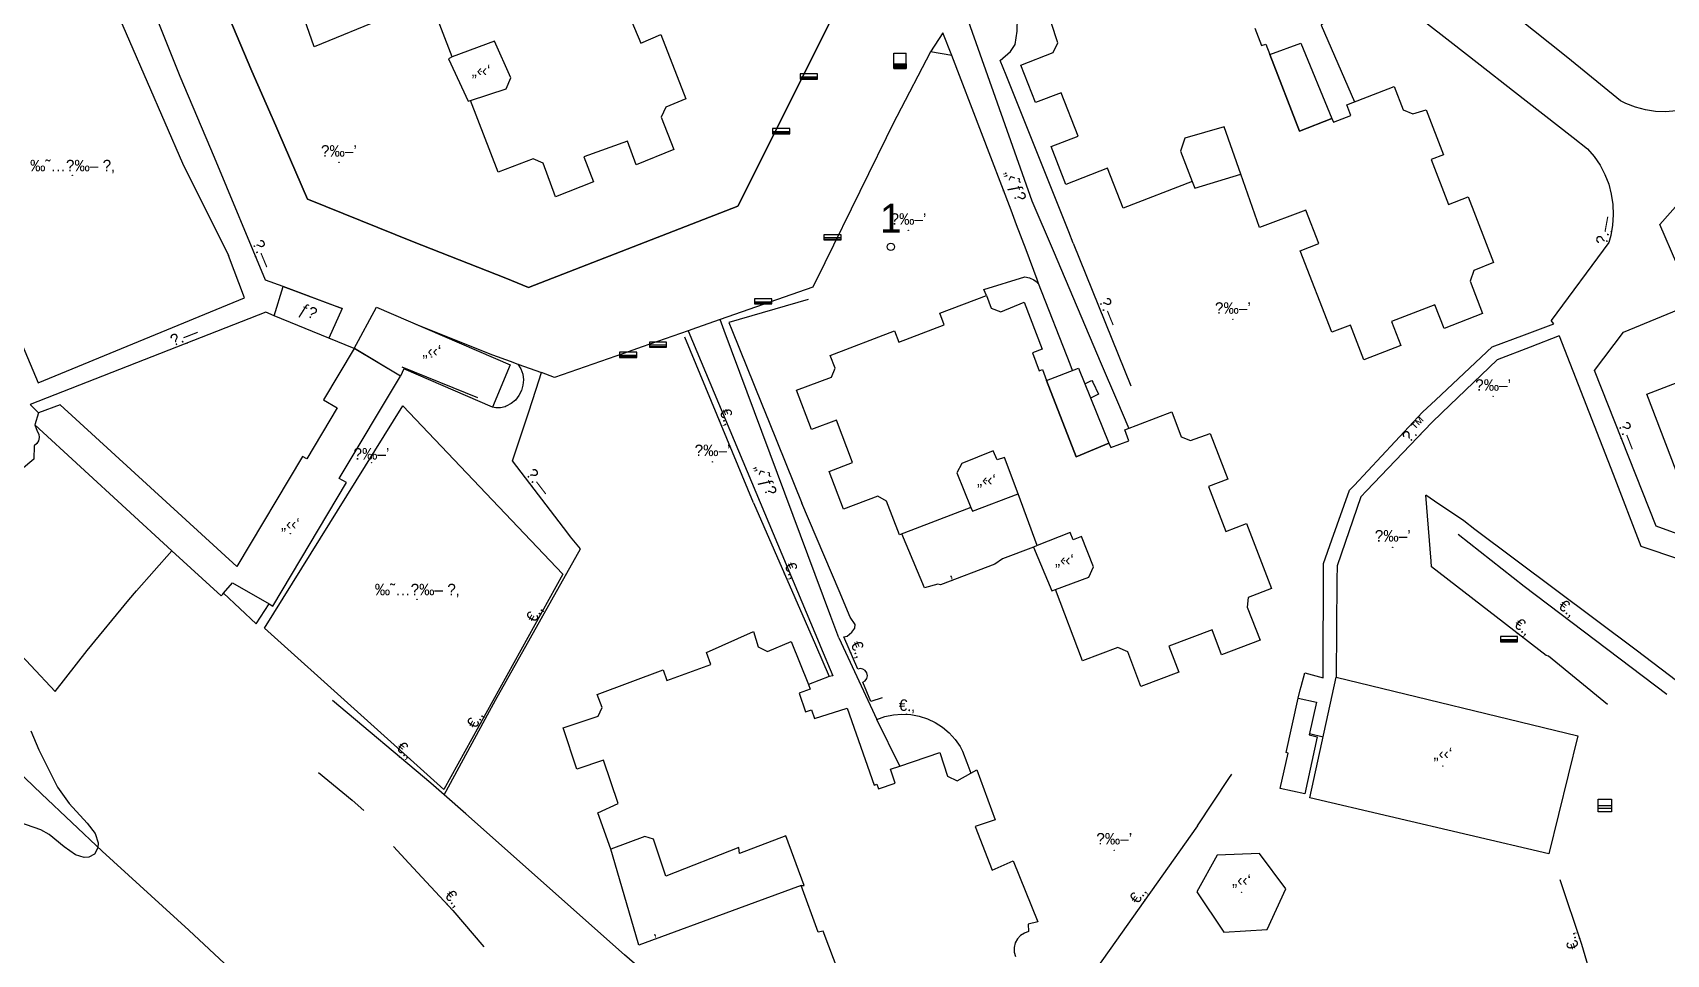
# Model space of a CAD drawing. Header units: metres. Extents: x 218299 to 220222, y 572714 to 574340.
# Drawn here: x 219229.4 to 219343.1, y 573589.3 to 573653.5 of the extents above; entities that cross this region are included whole.
import ezdxf
from ezdxf.enums import TextEntityAlignment as Align

# ---------------------------------------------------------------- set-up
doc = ezdxf.new("R2010")
doc.units = ezdxf.units.M
doc.header["$MEASUREMENT"] = 0
for name, color, linetype in [('1603', 44, 'Continuous'), ('A_POINTS', 2, 'Continuous'), ('M2101', 253, 'Continuous'), ('M2200', 253, 'Continuous'), ('M2207', 253, 'Continuous'), ('M2401', 7, 'Continuous'), ('M2404', 7, 'Continuous'), ('M2407', 253, 'Continuous'), ('M2408', 253, 'Continuous'), ('M2412', 253, 'Continuous'), ('M2601', 253, 'Continuous'), ('M2602', 253, 'Continuous'), ('M2605', 253, 'Continuous'), ('M2802', 253, 'Continuous'), ('M2804', 253, 'Continuous'), ('M5202', 253, 'Continuous'), ('M5203', 253, 'Continuous'), ('M5235', 253, 'Continuous')]:
    doc.layers.add(name, color=color, linetype=linetype)
doc.styles.add('HEBTXT', font='HEBTXT')
doc.styles.add('MAVAT_HEBTXT', font='HEBTXT')

# ---------------------------------------------------------------- blocks, each defined once
blk = doc.blocks.new('1603')
at = {"layer": 'A_POINTS'}
blk.add_circle((0, 0), 0.25, dxfattribs=at)
at = {"color": 0, "style": 'HEBTXT'}
blk.add_attdef('PARCEL_NUM', text='', height=2, dxfattribs=at).set_placement((0, 1), align=Align.CENTER)
at = {"color": 0, "style": 'HEBTXT', "flags": 1}
blk.add_attdef('LOT_NUM', text='', height=2, dxfattribs=at).set_placement((0, -2.5), align=Align.CENTER)
blk = doc.blocks.new('M2804')
blk.add_circle((0, 0), 0.025)
at = {"style": 'MAVAT_HEBTXT'}
blk.add_attdef('NAME', text='', height=0.8, dxfattribs=at).set_placement((0, 1.59), align=Align.MIDDLE)
blk = doc.blocks.new('M5202')
blk.add_lwpolyline([(-2, -0.53), (2, -0.53), (2, 0.67), (-2, 0.67)], close=True)
for points in [[(-2, 0), (2, 0)], [(-2, -0.33), (2, -0.33)]]:
    blk.add_lwpolyline(points)
at = {"style": 'MAVAT_HEBTXT', "flags": 1}
for tag, p in [('MARK', (0, 1.92)), ('HEIGHT', (0, -1.78)), ('NAME', (0, -4.35))]:
    blk.add_attdef(tag, text='', height=0.8, dxfattribs=at).set_placement(p, align=Align.MIDDLE)
blk = doc.blocks.new('M2207')
blk.add_circle((0, 0), 0.025)
at = {"style": 'MAVAT_HEBTXT'}
blk.add_attdef('NAME', text='', height=0.8, dxfattribs=at).set_placement((0, 1.59), align=Align.MIDDLE)
blk = doc.blocks.new('M2407')
blk.add_circle((0, 0), 0.025)
at = {"style": 'MAVAT_HEBTXT'}
blk.add_attdef('NAME', text='', height=0.8, dxfattribs=at).set_placement((0, 1.59), align=Align.MIDDLE)
blk = doc.blocks.new('M2408')
blk.add_circle((0, 0), 0.025)
at = {"style": 'MAVAT_HEBTXT'}
blk.add_attdef('NAME', text='', height=0.8, dxfattribs=at).set_placement((0, 1.59), align=Align.MIDDLE)
blk = doc.blocks.new('M2601')
blk.add_circle((0, 0), 0.025)
at = {"style": 'MAVAT_HEBTXT'}
blk.add_attdef('NAME', text='', height=0.8, dxfattribs=at).set_placement((0, 1.59), align=Align.MIDDLE)
blk = doc.blocks.new('M2602')
blk.add_circle((0, 0), 0.025)
at = {"style": 'MAVAT_HEBTXT'}
blk.add_attdef('NAME', text='', height=0.8, dxfattribs=at).set_placement((0, 1.59), align=Align.MIDDLE)
blk = doc.blocks.new('M2605')
blk.add_circle((0, 0), 0.025)
at = {"style": 'MAVAT_HEBTXT'}
blk.add_attdef('NAME', text='', height=0.8, dxfattribs=at).set_placement((0, 1.59), align=Align.MIDDLE)
blk = doc.blocks.new('*U89')
at = {"linetype": 'Continuous'}
for p, q in [((-0.85, 0), (-0.85, -0.66)), ((0.85, 0), (0.85, -0.66))]:
    blk.add_line(p, q, dxfattribs=at)
blk.add_solid([(-0.85, 0), (-0.85, -0.66), (0.85, -0.66)], dxfattribs=at)
at = {"linetype": 'Continuous', "extrusion": (0, 0, -1)}
blk.add_solid([(0.85, 0), (-0.85, 0), (-0.85, -0.66)], dxfattribs=at)
blk = doc.blocks.new('M5235')
for points in [[(-0.85, 1.47), (0.85, 1.47)], [(-0.85, -0.66), (-0.85, 1.47)], [(-0.85, 0), (0.85, 0)], [(0.85, -0.66), (0.85, 1.47)], [(-0.85, -0.66), (0.85, -0.66)]]:
    blk.add_lwpolyline(points)
at = {"linetype": 'Continuous'}
blk.add_blockref('*U89', (0, 0), dxfattribs=at)
at = {"style": 'MAVAT_HEBTXT', "flags": 1}
for tag, p in [('MARK', (0, 2.72)), ('HEIGHT', (0, -1.92)), ('NAME', (0, -4.48))]:
    blk.add_attdef(tag, text='', height=0.8, dxfattribs=at).set_placement(p, align=Align.MIDDLE)
blk = doc.blocks.new('M5203')
for points in [[(1.54, -1.47), (-1.54, -1.47), (-1.54, 1.47), (1.54, 1.47)], [(-1.54, 0), (1.54, 0)], [(1.54, 1.47), (1.54, -1.47)], [(-1.54, -0.66), (1.54, -0.66)]]:
    blk.add_lwpolyline(points)
at = {"style": 'MAVAT_HEBTXT', "flags": 1}
for tag, p in [('MARK', (0, 3.2)), ('HEIGHT', (0, -3.3)), ('NAME', (0, -5.87))]:
    blk.add_attdef(tag, text='', height=0.8, dxfattribs=at).set_placement(p, align=Align.MIDDLE)
blk = doc.blocks.new('M2412')
blk.add_circle((0, 0), 0.025)
at = {"style": 'MAVAT_HEBTXT'}
blk.add_attdef('NAME', text='', height=0.8, dxfattribs=at).set_placement((0, 1.59), align=Align.MIDDLE)
blk = doc.blocks.new('M2101')
blk.add_circle((0, 0), 0.025)
at = {"style": 'MAVAT_HEBTXT'}
blk.add_attdef('NAME', text='', height=0.8, dxfattribs=at).set_placement((0, 1.59), align=Align.MIDDLE)
blk = doc.blocks.new('111')
at = {"layer": 'M2101'}
for points in [[(219218.67, 573655.4, 576.09), (219232.43, 573661.45, 575.82), (219239.8, 573644.43, 575.82), (219243, 573638, 575.77)], [(219218.67, 573655.4, 576.09), (219229.76, 573629.13, 575.55), (219244.13, 573635.06, 575.55), (219243, 573638, 575.77)]]:
    blk.add_polyline3d(points, dxfattribs=at)
blk.add_polyline3d([(219266.29, 573615.82, 577.53), (219258.01, 573600.83, 577.35), (219245.52, 573612.06, 577.44), (219255.15, 573627.55, 577.71)], close=True, dxfattribs=at)
at = {"layer": 'M2200'}
for points in [[(219270.39, 573655.95, 582.4), (219271.71, 573652.8, 582.93), (219273.11, 573653.39, 582.33), (219274.86, 573648.92, 582.33), (219273.45, 573648.34, 582.93), (219273.14, 573647.64, 582.93), (219274.02, 573645.38, 582.4), (219271.4, 573644.32, 582.4), (219270.79, 573645.96, 582.93), (219267.74, 573644.87, 582.93), (219268.42, 573643.14, 582.25), (219265.77, 573642.08, 582.25), (219264.91, 573644.43, 583), (219264.23, 573644.74, 583), (219261.78, 573643.81, 582.25), (219259.86, 573648.79, 582.25), (219259.86, 573648.79, 582.25), (219262.34, 573649.61, 583), (219262.34, 573649.61, 583), (219262.34, 573649.61, 583), (219262.67, 573650.37, 583), (219262.67, 573650.37, 583), (219261.52, 573652.93, 582.33), (219261.52, 573652.93, 582.33), (219258.59, 573651.83, 582.33), (219258.59, 573651.83, 582.33), (219257.2, 573655.4, 582.5)], [(219253.97, 573654.58, 582.33), (219248.97, 573652.53, 582.33), (219248.14, 573654.93, 582.93)], [(219314.47, 573653.84, 585.03), (219314.94, 573652.62, 585.03), (219315.23, 573652.73, 585.03), (219315.52, 573652, 585.03), (219317.58, 573646.66, 585.03), (219317.58, 573646.66, 585.03), (219319.84, 573647.55, 584.96), (219319.84, 573647.55, 584.96), (219319.94, 573647.28, 584.95), (219321.16, 573647.76, 584.95), (219320.87, 573648.5, 584.95), (219324.17, 573649.78, 585.03), (219324.8, 573648.14, 585.03), (219325.48, 573647.86, 585.03), (219326.39, 573648.15, 585.03), (219327.61, 573645.02, 585.03), (219326.75, 573644.69, 585.03), (219327.96, 573641.56, 585.48), (219329.32, 573642.09, 585.03), (219331.09, 573637.53, 585.03), (219329.71, 573636.97, 585.63), (219329.46, 573636.23, 585.55), (219330.33, 573633.96, 584.8), (219327.65, 573632.92, 584.8), (219327.01, 573634.57, 585.55), (219323.99, 573633.4, 585.55), (219324.64, 573631.74, 584.95), (219322.06, 573630.74, 584.95), (219321.12, 573633.16, 585.7), (219319.83, 573632.66, 585.7), (219317.62, 573638.34, 585.7), (219318.92, 573638.85, 585.7), (219318.02, 573641.17, 585.1), (219314.8, 573639.96, 585.1), (219313.49, 573643.67, 585.14), (219312.34, 573646.97, 585.17), (219312.34, 573646.97, 585.17), (219309.6, 573646.17, 585.48), (219309.6, 573646.17, 585.48), (219309.3, 573645.28, 585.51), (219309.3, 573645.28, 585.51), (219310.11, 573643.17, 584.8), (219310.11, 573643.17, 584.8), (219305.3, 573641.3, 584.8), (219304.22, 573644.08, 585.63), (219301.32, 573642.95, 585.1), (219300.29, 573645.59, 585.1), (219302.16, 573646.31, 585.55), (219300.98, 573649.34, 585.55), (219299.19, 573648.65, 585.03), (219298.17, 573651.27, 585.03), (219300.43, 573652.15, 585.63), (219300.76, 573652.81, 585.63), (219300.29, 573654.23, 584.05)], [(219344.4, 573621.44, 586.75), (219341.76, 573628.36, 586.83), (219348.51, 573630.95, 586.83)], [(219286.24, 573586.1, 581.8), (219284.41, 573590.95, 581.8), (219284.06, 573590.88, 581.08), (219282.88, 573594.13, 581.08), (219282.88, 573594.13, 581.08), (219283.09, 573594.15, 581.56), (219281.82, 573597.6, 581.56), (219278.59, 573596.38, 580.84), (219278.54, 573596.79, 581.56), (219273.45, 573594.8, 581.8), (219272.59, 573597.36, 582.04), (219271.99, 573597.56, 582.04), (219269.62, 573596.68, 582.04), (219269.62, 573596.68, 582.04), (219268.73, 573599.21, 582.04), (219270.13, 573599.84, 582.16), (219269.11, 573602.86, 582.16), (219267.27, 573602.24, 581.68), (219266.31, 573605.11, 581.68), (219268.74, 573605.93, 582.16), (219269.02, 573606.53, 582.16), (219268.68, 573607.44, 582.28), (219273.26, 573609.15, 582.28), (219273.53, 573608.41, 582.28), (219276.6, 573609.54, 581.68), (219276.29, 573610.37, 581.68), (219279.57, 573611.83, 581.68), (219279.88, 573610.75, 581.68), (219280.53, 573610.43, 581.68), (219282.19, 573611.13, 581.68), (219283.38, 573608.13, 581.68), (219283.51, 573607.8, 581.68), (219282.74, 573607.54, 581.68), (219283.18, 573606.24, 581.68), (219283.6, 573606.38, 581.68), (219283.8, 573605.78, 581.68), (219286.08, 573606.48, 580.6), (219287.96, 573601.13, 581.68), (219288.16, 573601.2, 581.68), (219288.27, 573600.87, 581.68), (219289.43, 573601.26, 581.68), (219289.1, 573602.24, 581.68), (219289.1, 573602.24, 581.68), (219289.74, 573602.46, 581.68), (219292.53, 573603.39, 581.68), (219293.08, 573601.75, 581.56), (219293.75, 573601.43, 581.56), (219294.7, 573601.97, 581.56), (219295.11, 573602.2, 581.56), (219296.38, 573598.72, 581.56), (219294.99, 573598.24, 581.56), (219296.17, 573595.22, 582.28), (219297.65, 573595.85, 582.04), (219299.35, 573591.62, 582.04), (219298.69, 573591.45, 582.04), (219298.72, 573590.94, 582.04), (219298.42, 573590.83, 582.04), (219298.16, 573590.66, 582.04), (219297.94, 573590.42, 582.04), (219297.79, 573590.14, 582.04), (219297.72, 573589.83, 582.04), (219297.72, 573589.51, 582.04), (219297.81, 573589.2, 582.04)]]:
    blk.add_polyline3d(points, dxfattribs=at)
blk.add_polyline3d([(219284.91, 573631.05, 583.98), (219289.39, 573632.76, 583.98), (219289.69, 573631.98, 583.98), (219292.83, 573633.17, 583.38), (219292.53, 573633.98, 583.38), (219295.78, 573635.21, 583.38), (219295.78, 573635.21, 583.38), (219296.11, 573634.34, 583.38), (219296.78, 573634.09, 583.38), (219298.41, 573634.75, 583.38), (219299.65, 573631.48, 583.38), (219298.98, 573631.23, 583.38), (219299.45, 573629.98, 583.38), (219299.68, 573630.07, 583.38), (219299.97, 573629.31, 583.38), (219302.02, 573623.99, 583.38), (219302.02, 573623.99, 583.38), (219304.31, 573624.94, 583.31), (219304.31, 573624.94, 583.31), (219304.44, 573624.63, 583.3), (219305.7, 573625.11, 583.3), (219305.41, 573625.86, 583.3), (219308.69, 573627.11, 583.3), (219309.35, 573625.38, 583.3), (219309.98, 573625.13, 583.3), (219311.37, 573625.62, 582.55), (219312.58, 573622.44, 582.55), (219311.25, 573621.93, 583.38), (219312.44, 573618.78, 583.9), (219313.9, 573619.34, 583.3), (219315.62, 573614.81, 583.3), (219314.01, 573614.2, 583.9), (219313.93, 573613.51, 583.9), (219314.85, 573611.23, 583.23), (219312.15, 573610.2, 583.23), (219311.49, 573611.94, 583.98), (219308.48, 573610.8, 583.98), (219309.17, 573608.99, 583.23), (219306.54, 573607.99, 583.23), (219305.62, 573610.41, 583.98), (219304.92, 573610.72, 583.98), (219302.47, 573609.79, 583.3), (219300.58, 573614.75, 583.3), (219300.58, 573614.75, 583.3), (219302.92, 573615.61, 583.95), (219302.92, 573615.61, 583.95), (219303.23, 573616.33, 583.95), (219303.23, 573616.33, 583.95), (219302.41, 573618.44, 583.55), (219302.41, 573618.44, 583.55), (219301.82, 573618.22, 583.63), (219301.82, 573618.22, 583.63), (219301.61, 573618.72, 583.68), (219301.61, 573618.72, 583.68), (219299.31, 573617.82, 583.34), (219299.31, 573617.82, 583.34), (219299.31, 573617.82, 583.34), (219297.98, 573621.42, 583.47), (219297.05, 573623.94, 583.56), (219297.05, 573623.94, 583.56), (219296.52, 573623.78, 583.56), (219296.52, 573623.78, 583.56), (219296.24, 573624.4, 583.56), (219296.24, 573624.4, 583.56), (219294.07, 573623.52, 583.86), (219294.07, 573623.52, 583.86), (219293.73, 573622.87, 583.83), (219293.73, 573622.87, 583.83), (219294.7, 573620.45, 583.38), (219294.7, 573620.45, 583.38), (219289.72, 573618.55, 583.38), (219288.83, 573620.9, 583.98), (219288.21, 573621.25, 583.98), (219285.82, 573620.34, 583.3), (219284.82, 573622.97, 583.3), (219286.45, 573623.59, 583.9), (219285.33, 573626.55, 583.9), (219283.59, 573625.89, 583.3), (219282.55, 573628.64, 583.3), (219284.99, 573629.54, 583.98), (219285.24, 573630.15, 583.98)], close=True, dxfattribs=at)
at = {"layer": 'M2207'}
for points in [[(219258.59, 573651.83, 581.58), (219258.33, 573651.69, 581.58), (219259.69, 573648.76, 581.58), (219259.86, 573648.79, 581.58), (219262.34, 573649.61, 581.95), (219262.67, 573650.37, 582.03), (219261.52, 573652.93, 582.03)], [(219315.52, 573652, 584.43), (219317.67, 573652.79, 583.9), (219319.84, 573647.55, 583.9), (219317.58, 573646.66, 584.43)], [(219310.11, 573643.17, 584.43), (219310.3, 573642.69, 584.35), (219313.49, 573643.67, 584.35), (219312.34, 573646.97, 584.65), (219309.6, 573646.17, 584.65), (219309.3, 573645.28, 584.65)], [(219251.76, 573631.53, 580.05), (219253.3, 573634.42, 580.05), (219262.62, 573630.39, 580.2), (219261.39, 573627.45, 580.2), (219261.39, 573627.45, 580.2), (219255.21, 573630.11, 580.05), (219254.98, 573629.61, 580.05)], [(219246.08, 573613.6, 579.81), (219251.22, 573622.19, 579.81), (219250.72, 573622.49, 579.81), (219254.98, 573629.61, 580.05), (219251.78, 573631.52, 580.05), (219251.76, 573631.53, 580.05), (219251.76, 573631.53, 580.05), (219249.62, 573627.96, 580.05), (219250.57, 573627.39, 580.05), (219248.46, 573623.85, 580.05), (219248.16, 573624.02, 580.05), (219243.58, 573616.35, 579.81), (219231.28, 573627.62, 580.05), (219229.78, 573627.06, 580.05), (219229.78, 573627.06, 580.05), (219229.51, 573626.22, 579.81), (219229.51, 573626.22, 579.81), (219229.51, 573626.22, 579.81), (219239.07, 573617.44, 579.81), (219242.49, 573614.3, 579.81), (219242.61, 573614.43, 579.81), (219242.66, 573614.49, 579.81), (219243.28, 573615.22, 579.81), (219245.83, 573613.75, 579.81)], [(219299.97, 573629.31, 582.71), (219302.19, 573630.15, 582.19), (219304.31, 573624.94, 582.19), (219302.02, 573623.99, 582.71)], [(219294.7, 573620.45, 582.59), (219294.82, 573620.2, 582.59), (219297.98, 573621.42, 582.59), (219297.05, 573623.94, 583.04), (219296.52, 573623.78, 583.04), (219296.24, 573624.4, 583.12), (219294.07, 573623.52, 583.12), (219293.73, 573622.87, 583.04)], [(219299.31, 573617.82, 582.52), (219299.06, 573617.7, 582.52), (219299.06, 573617.7, 582.52), (219300.34, 573614.66, 582.48), (219300.58, 573614.75, 582.55), (219302.92, 573615.61, 582.93), (219303.23, 573616.33, 583), (219302.41, 573618.44, 583), (219301.82, 573618.22, 582.93), (219301.61, 573618.72, 582.93)], [(219320.14, 573608.65, 582.63), (219336.95, 573604.56, 582.63), (219334.95, 573596.35, 582.55), (219318.29, 573600.24, 582.55)], [(219318.76, 573606.9, 582.03), (219318.25, 573604.62, 582.03), (219318.82, 573604.49, 581.58), (219317.94, 573600.52, 581.58), (219316.23, 573600.9, 581.58), (219316.78, 573603.36, 581.58), (219316.64, 573603.39, 581.58), (219317.48, 573607.18, 582.03), (219317.48, 573607.18, 582.03)], [(219314.8, 573596.37, 581.5), (219311.85, 573596.25, 581.5), (219310.42, 573593.71, 581.5), (219312.32, 573590.89, 581.5), (219315.33, 573591.07, 581.5), (219316.62, 573593.91, 581.5), (219314.8, 573596.37, 581.5)]]:
    blk.add_polyline3d(points, close=True, dxfattribs=at)
at = {"layer": 'M2401'}
for points in [[(219284.97, 573654.41, 578.2), (219278.46, 573641.45, 578.2), (219263.89, 573635.77, 578.2), (219262.32, 573636.43, 578.2), (219255.82, 573638.98, 578.2), (219248.58, 573641.9, 578.2), (219248.5, 573641.94, 578.2), (219246.07, 573647.56, 578.2), (219246.05, 573647.62, 578.2), (219244.63, 573650.85, 578.2), (219240.07, 573661.61, 578.2), (219235.85, 573672.31, 578.2)], [(219255.99, 573633.25, 578.18), (219261.39, 573631.1, 578.18), (219262.62, 573630.65, 578.18), (219263.15, 573630.45, 578.18), (219263.35, 573630.12, 578.18), (219263.49, 573629.75, 578.18), (219263.54, 573629.36, 578.18), (219263.51, 573628.97, 578.18), (219263.41, 573628.6, 578.18), (219263.23, 573628.25, 578.18), (219262.99, 573627.94, 578.18), (219262.68, 573627.7, 578.18), (219262.34, 573627.51, 578.18), (219262.26, 573627.48, 578.18), (219261.94, 573627.4, 578.18), (219261.61, 573627.4, 578.18), (219261.39, 573627.45, 578.18)]]:
    blk.add_polyline3d(points, dxfattribs=at)
at = {"layer": 'M2404'}
for points in [[(219235.85, 573672.31, 577.9), (219240.07, 573661.61, 577.9), (219244.63, 573650.85, 577.9), (219246.05, 573647.62, 577.9), (219246.07, 573647.56, 577.9), (219248.5, 573641.94, 577.9), (219248.58, 573641.9, 577.9), (219255.82, 573638.98, 577.9), (219262.32, 573636.43, 577.9), (219263.89, 573635.77, 577.9), (219278.46, 573641.45, 577.9), (219284.97, 573654.41, 577.9)], [(219255.99, 573633.25, 578.18), (219261.39, 573631.1, 578.18), (219262.62, 573630.65, 578.18), (219263.15, 573630.45, 578.18), (219263.35, 573630.12, 578.18), (219263.49, 573629.75, 578.18), (219263.54, 573629.36, 578.18), (219263.51, 573628.97, 578.18), (219263.41, 573628.6, 578.18), (219263.23, 573628.25, 578.18), (219262.99, 573627.94, 578.18), (219262.68, 573627.7, 578.18), (219262.34, 573627.51, 578.18), (219262.26, 573627.48, 578.18), (219261.94, 573627.4, 578.18), (219261.61, 573627.4, 578.18), (219261.39, 573627.45, 578.18)]]:
    blk.add_polyline3d(points, dxfattribs=at)
at = {"layer": 'M2407'}
for points in [[(219349.25, 573652.33, 582.44), (219347.04, 573649.49, 582.33), (219346.46, 573649.06, 582.29), (219345.85, 573648.71, 582.24), (219345.19, 573648.42, 582.2), (219344.51, 573648.21, 582.15), (219343.81, 573648.07, 582.11), (219343.09, 573648.02, 582.06), (219342.38, 573648.04, 582.02), (219341.67, 573648.15, 581.98), (219340.98, 573648.33, 581.94), (219340.31, 573648.59, 581.9), (219339.93, 573648.78, 581.88), (219336.27, 573651.76, 581.58), (219328.98, 573657.59, 581.32)], [(219323.75, 573656.28, 581.42), (219323.14, 573655.42, 581.42), (219320.31, 573655.06, 581.42), (219319.09, 573654.04, 581.42), (219321.42, 573648.71, 581.42)], [(219289.4, 573647.42, 579.16), (219284.53, 573637.5, 578.9)], [(219284.53, 573637.5, 578.9), (219283.7, 573635.81, 578.86), (219277.24, 573633.55, 578.62)], [(219275.02, 573632.77, 578.53), (219271.82, 573631.65, 578.41)], [(219275.6, 573632.98, 578.51), (219275.02, 573632.77, 578.49)], [(219277.24, 573633.55, 578.58), (219275.6, 573632.98, 578.51)], [(219333.24, 573632.48, 581.36), (219335.29, 573633.25, 581.57), (219335.11, 573633.49, 581.57)], [(219271.82, 573631.65, 578.41), (219270.5, 573631.19, 578.36)], [(219327.07, 573627.96, 580.88), (219331, 573631.64, 581.12), (219333.24, 573632.48, 581.36)], [(219333.63, 573631.63, 581.33), (219331.34, 573630.74, 581.09), (219327.5, 573627.05, 580.87)], [(219335.67, 573632.42, 581.54), (219333.63, 573631.63, 581.33)], [(219335.67, 573632.42, 581.54), (219335.67, 573632.42, 581.54), (219339.43, 573622.78, 581.69), (219341.35, 573617.77, 581.69), (219349.57, 573615.01, 581.77), (219363.92, 573619.96, 582.37), (219362.98, 573622.68, 582.37), (219362.83, 573623.11, 582.59), (219365.24, 573623.89, 582.59), (219363.96, 573628.23, 582.74)], [(219263.15, 573630.45, 578.08), (219264.8, 573629.85, 578.08)], [(219270.5, 573631.19, 578.36), (219265.71, 573629.51, 578.18)], [(219265.71, 573629.51, 578.18), (219264.8, 573629.85, 578.18)], [(219321.38, 573622, 580.26), (219326.15, 573627.09, 580.82), (219327.07, 573627.96, 580.88)], [(219327.5, 573627.05, 580.87), (219326.8, 573626.37, 580.83), (219322.25, 573621.62, 580.28)], [(219319.83, 573618.2, 579.82), (219321.06, 573621.66, 580.22), (219321.38, 573622, 580.26)], [(219322.25, 573621.62, 580.28), (219321.86, 573621.2, 580.23), (219320.2, 573616.41, 579.63), (219320.19, 573615.42, 579.6)], [(219317.69, 573608, 579.4), (219317.94, 573608.95, 579.4), (219319.23, 573608.59, 579.4), (219319.25, 573616.55, 579.62), (219319.83, 573618.2, 579.82)], [(219320.19, 573615.42, 579.6), (219320.14, 573608.65, 579.4)], [(219317.48, 573607.18, 579.4), (219317.63, 573607.77, 579.4)], [(219317.63, 573607.77, 579.4), (219317.69, 573608, 579.4)], [(219318.27, 573604.72, 579.4), (219319.23, 573604.49, 579.4)]]:
    blk.add_polyline3d(points, dxfattribs=at)
at = {"layer": 'M2408'}
for points in [[(219313.64, 573662.88, 580.74), (219313.36, 573663.58, 580.74), (219304.31, 573660.11, 580.74), (219293.97, 573655.87, 580.74), (219298.95, 573641.81, 580.74), (219300.43, 573638.35, 580.74), (219303.78, 573630.47, 580.74), (219304.84, 573627.98, 580.74), (219305.7, 573625.97, 580.74)], [(219301.77, 573629.99, 579.62), (219301.6, 573630.43, 579.62), (219299.41, 573636.06, 579.62), (219299.31, 573636.34, 579.62), (219298.54, 573638.39, 579.62), (219297.88, 573640.14, 579.62), (219297.5, 573641.17, 579.62), (219293.37, 573651.94, 579.62), (219292.75, 573653.52, 579.62), (219291.88, 573652.19, 579.62)], [(219275.02, 573632.77, 578.44), (219284.13, 573611.02, 578.44), (219284.23, 573610.78, 578.44)], [(219285.5, 573611.38, 578.61), (219284.95, 573612.86, 578.61), (219277.53, 573632.78, 578.61), (219277.24, 573633.55, 578.61)], [(219285.5, 573611.38, 578.44), (219288.14, 573605.7, 578.26)], [(219284.23, 573610.78, 578.44), (219285.09, 573608.75, 578.3), (219284.83, 573608.69, 578.3)]]:
    blk.add_polyline3d(points, dxfattribs=at)
at = {"layer": 'M2412'}
blk.add_polyline3d([(219250.92, 573634.32, 577.65), (219250, 573632.25, 577.65), (219246.18, 573633.81, 575.67), (219246.8, 573635.84, 575.67)], close=True, dxfattribs=at)
at = {"layer": 'M2601'}
for points in [[(219293.37, 573651.94, 580.34), (219291.88, 573652.19, 580.34), (219291.88, 573652.19, 580.34), (219289.54, 573647.68, 580.34)], [(219289.54, 573647.68, 580.34), (219289.4, 573647.42, 580.34)], [(219347, 573645.07, 584.24), (219342.67, 573640.17, 584.24)], [(219345.03, 573634.68, 583.71), (219342.67, 573640.17, 583.71)], [(219229.51, 573626.22, 578.32), (219229.69, 573625.77, 578.32), (219229.8, 573625.56, 578.32), (219229.83, 573625.33, 578.32), (219229.78, 573625.11, 578.32), (219229.66, 573624.91, 578.32), (219229.48, 573624.76, 578.32), (219229.48, 573624.76, 578.32), (219229.45, 573623.83, 577.84), (219227.6, 573622.28, 577.24), (219225.77, 573620.75, 576.52), (219223.53, 573618.36, 576.4), (219222.06, 573616.82, 576.4), (219224.83, 573613.94, 576.16), (219227.55, 573611.28, 576.16), (219230.94, 573607.65, 576.16), (219233.17, 573610.5, 576.64), (219236.06, 573614.04, 577.6), (219236.6, 573614.66, 577.96), (219236.6, 573614.66, 577.96)], [(219299.06, 573617.7, 581.09), (219296.91, 573616.88, 581.09), (219296.36, 573616.52, 581.09), (219292.58, 573615.07, 580.64), (219292.4, 573615.13, 580.64), (219291.47, 573614.86, 580.64), (219289.9, 573618.62, 580.64)], [(219236.6, 573614.66, 578.44), (219239.07, 573617.44, 578.56)], [(219213.17, 573616.21, 576.64), (219217.06, 573612.28, 576.4), (219223.17, 573607.05, 576.16), (219229.99, 573600.52, 576.4), (219234.21, 573596.53, 576.64)], [(219312.66, 573601.59, 578.99), (219312.86, 573601.9, 579)], [(219310.47, 573598.29, 578.85), (219312.66, 573601.59, 578.99)], [(219270.23, 573594.6, 579.4), (219269.62, 573596.68, 579.4)], [(219278.52, 573592.54, 579.4), (219271.58, 573589.99, 579.4), (219270.23, 573594.6, 579.4)], [(219282.88, 573594.13, 579.4), (219278.52, 573592.54, 579.4)]]:
    blk.add_polyline3d(points, dxfattribs=at)
at = {"layer": 'M2602'}
for points in [[(219283.36, 573634.94, 579.06), (219277.85, 573633.33, 578.97), (219278.05, 573632.83, 578.97)], [(219278.05, 573632.83, 578.97), (219280.15, 573627.65, 578.93)], [(219279.57, 573620.78, 578.52), (219274.79, 573632.32, 578.61)], [(219260.36, 573628.09, 578.61), (219255.1, 573630.22, 578.13)], [(219302.63, 573629.08, 579.81), (219303.05, 573629.28, 579.81)], [(219303.18, 573629.18, 579.81), (219303.59, 573628.35, 579.81), (219303.03, 573628.07, 579.81)], [(219303.05, 573629.28, 579.81), (219303.11, 573629.31, 579.81), (219303.18, 573629.18, 579.81)], [(219280.15, 573627.65, 578.93), (219280.65, 573626.4, 578.92)], [(219280.65, 573626.4, 578.92), (219282.93, 573620.77, 578.88)], [(219326.75, 573616.73, 579.9), (219326.38, 573621.32, 580.45)], [(219279.57, 573620.78, 578.52), (219283.87, 573610.9, 578.37)], [(219285.52, 573614.66, 578.6), (219282.93, 573620.77, 578.88)], [(219261.6, 573607.05, 577.7), (219265.52, 573614.04, 578.13), (219267.51, 573617.58, 578.13), (219266.83, 573618.41, 578.13)], [(219266.83, 573618.41, 578.13), (219266.63, 573618.67, 578.13)], [(219343.16, 573607.43, 580.84), (219333.23, 573614.97, 580.75), (219328.62, 573618.58, 580.66)], [(219339.02, 573606.74, 579.85), (219334.91, 573610.1, 579.85), (219334.75, 573610.15, 579.85), (219326.78, 573616.32, 579.85), (219326.75, 573616.73, 579.9)], [(219242.66, 573614.49, 579.57), (219244.93, 573612.35, 579.57)], [(219288.52, 573607.2, 578.52), (219287.74, 573606.95, 578.52), (219287.18, 573608.29, 578.52), (219287.34, 573608.39, 578.52), (219287.46, 573608.56, 578.52), (219287.5, 573608.75, 578.52), (219287.46, 573608.94, 578.52), (219287.34, 573609.1, 578.52), (219287.17, 573609.21, 578.52), (219286.98, 573609.24, 578.52), (219286.82, 573609.2, 578.52), (219285.85, 573611.46, 578.52), (219286.09, 573611.5, 578.52), (219286.41, 573611.77, 578.52), (219286.62, 573612.07, 578.52), (219286.63, 573612.31, 578.52), (219286.3, 573612.82, 578.52), (219285.52, 573614.66, 578.6)], [(219244.93, 573612.35, 579.57), (219245.83, 573613.75, 579.57)], [(219283.87, 573610.9, 578.37), (219284.83, 573608.69, 578.34), (219284.83, 573608.69, 578.34), (219283.38, 573608.13, 578.34)], [(219259.52, 573599.13, 577.7), (219258.03, 573600.45, 577.67), (219257.1, 573601.27, 577.65), (219250.25, 573607.02, 577.65)], [(219258.03, 573600.45, 577.65), (219261.18, 573606.28, 577.65), (219261.6, 573607.05, 577.7)], [(219289.74, 573602.46, 578.34), (219288.14, 573605.7, 578.34), (219288.14, 573605.7, 578.34), (219288.71, 573605.91, 578.39), (219289.3, 573606.03, 578.44), (219289.9, 573606.08, 578.48), (219290.51, 573606.05, 578.51), (219291.1, 573605.94, 578.54), (219291.68, 573605.75, 578.56), (219292.22, 573605.49, 578.57), (219292.73, 573605.16, 578.57), (219293.19, 573604.77, 578.57), (219293.6, 573604.31, 578.56), (219293.94, 573603.81, 578.54), (219294.11, 573603.49, 578.52), (219294.42, 573602.71, 578.43)], [(219249.28, 573602.02, 577.65), (219251.62, 573600.08, 577.89), (219252.42, 573599.36, 577.89)], [(219294.42, 573602.71, 578.43), (219294.7, 573601.97, 578.34)], [(219294.83, 573575.96, 578.06), (219291.53, 573571.16, 577.89), (219270.57, 573589.32, 577.89), (219259.52, 573599.13, 577.7)], [(219310.47, 573598.29, 578.85), (219301.05, 573585, 578.37), (219299.91, 573583.35, 578.31)], [(219254.5, 573596.86, 577.89), (219255.57, 573595.7, 577.89)], [(219255.57, 573595.7, 577.89), (219258.63, 573592.41, 577.89), (219260.78, 573589.88, 577.89)], [(219335.7, 573594.57, 579.49), (219337.22, 573590.06, 579.31), (219338.33, 573586.27, 579.31)]]:
    blk.add_polyline3d(points, dxfattribs=at)
at = {"layer": 'M2605'}
for points in [[(219242.03, 573644.83, 577.89), (219239.63, 573650.47, 577.79), (219234.76, 573662.67, 577.79), (219232.03, 573669.16, 577.79), (219232, 573669.24, 577.79), (219232, 573669.24, 577.79), (219223.7, 573662.54, 577.04), (219221.59, 573660.79, 577)], [(219301.51, 573639.65, 580.94), (219297.15, 573650.56, 580.94), (219296.73, 573651.59, 580.79), (219297.45, 573652.21, 580.79), (219297.79, 573652.7, 580.79), (219297.92, 573653.63, 580.79), (219297.96, 573655.54, 580.79), (219311.06, 573660.51, 581.39), (219312.61, 573660.77, 581.39), (219313.69, 573659.46, 581.54), (219313.98, 573658.85, 581.69), (219311.27, 573657.91, 581.69)], [(219322.75, 573657.05, 581.51), (219328.05, 573652.92, 581.7)], [(219328.05, 573652.92, 581.7), (219330.15, 573651.28, 581.77)], [(219330.15, 573651.28, 581.77), (219332.42, 573649.51, 581.85)], [(219332.42, 573649.51, 581.85), (219336.64, 573646.22, 582)], [(219336.64, 573646.22, 582), (219337.63, 573645.44, 582.03), (219338.1, 573644.89, 582.03), (219338.51, 573644.29, 582.03), (219338.84, 573643.65, 582.03), (219339.11, 573642.97, 582.03), (219339.29, 573642.27, 582.03), (219339.4, 573641.56, 582.03), (219339.43, 573640.83, 582.03), (219339.38, 573640.11, 582.03), (219339.25, 573639.4, 582.03), (219339.12, 573638.9, 582.03), (219335.11, 573633.49, 581.73)], [(219250.92, 573634.32, 577.65), (219250.45, 573634.49, 577.65), (219246.8, 573635.84, 577.65), (219245.57, 573636.3, 577.65), (219242.03, 573644.83, 577.89)], [(219301.82, 573638.87, 580.94), (219301.51, 573639.65, 580.94)], [(219301.82, 573638.87, 580.94), (219305.84, 573628.94, 580.22)], [(219295.78, 573635.21, 579.78), (219295.6, 573635.64, 579.78), (219298.45, 573636.51, 579.78), (219298.78, 573636.45, 579.78), (219299.08, 573636.31, 579.78), (219299.24, 573636.19, 579.78)], [(219299.24, 573636.19, 579.78), (219299.34, 573636.11, 579.78), (219299.41, 573636.06, 579.78)], [(219251.76, 573631.53, 577.65), (219250, 573632.25, 577.65), (219246.18, 573633.81, 577.65), (219245.61, 573634.05, 577.65), (219229.2, 573627.64, 577.41), (219229.2, 573627.64, 577.41), (219229.78, 573627.06, 577.41)], [(219350.14, 573616.85, 582.51), (219349.46, 573616.58, 582.51), (219342.41, 573619.16, 582.44), (219338.12, 573629.99, 582.59), (219340.15, 573632.66, 582.59), (219345.03, 573634.68, 582.59), (219345.03, 573634.68, 582.59), (219345.03, 573634.68, 582.59), (219345.5, 573633.7, 582.59)], [(219264.43, 573628.71, 578.61), (219264.8, 573629.85, 578.61), (219264.8, 573629.85, 578.61)], [(219263.89, 573627.05, 578.61), (219264.43, 573628.71, 578.61), (219264.43, 573628.71, 578.61)], [(219263.35, 573625.45, 578.61), (219263.89, 573627.05, 578.61)], [(219266.63, 573618.67, 578.61), (219262.77, 573623.72, 578.61), (219263.35, 573625.45, 578.61)], [(219326.99, 573620.91, 580.56), (219326.38, 573621.32, 580.45)], [(219365.58, 573614.42, 581.95), (219356.82, 573611.25, 581.65), (219352.46, 573609.62, 581.43), (219345.57, 573607.08, 581.05), (219341.02, 573610.52, 581.05), (219329.79, 573618.93, 580.9), (219329.02, 573619.54, 580.9), (219326.99, 573620.91, 580.56)], [(219234.21, 573596.53, 574.29), (219234.21, 573596.53, 574.29), (219240.24, 573591.02, 574.53), (219247.68, 573584.1, 575.25), (219253.28, 573579.26, 575.97), (219253.28, 573579.26, 575.97)]]:
    blk.add_polyline3d(points, dxfattribs=at)
at = {"layer": 'M2802'}
blk.add_polyline3d([(219229.23, 573604.92, 574.02), (219229.8, 573603.58, 574.02), (219231.1, 573600.98, 574.02), (219231.91, 573599.86, 574.02), (219233.17, 573598.48, 574.02), (219233.71, 573597.77, 574.02), (219233.92, 573597.12, 573.96), (219233.91, 573596.77, 573.91), (219233.68, 573596.32, 573.84), (219233.27, 573596.12, 573.81), (219232.95, 573596.1, 573.78), (219232.36, 573596.27, 573.75), (219231.57, 573596.84, 573.72), (219230.51, 573597.7, 573.68), (219229.93, 573598.02, 573.66), (219226.91, 573599.05, 573.54)], dxfattribs=at)
at = {"layer": 'M2101'}
ref = blk.add_blockref('M2101', (219232.13, 573643.59), dxfattribs=dict(at, xscale=0.5, yscale=0.5, zscale=0.5))
ref.add_attrib('NAME', '‰˜…\x81‰– \x8f‚', dxfattribs={"layer": '0', "height": 0.8, "style": 'MAVAT_HEBTXT'}).set_placement((219232.13, 573644.21), align=Align.MIDDLE)
ref = blk.add_blockref('M2101', (219256.13, 573614.06), dxfattribs=dict(at, xscale=0.5, yscale=0.5, zscale=0.5))
ref.add_attrib('NAME', '‰˜…\x81‰– \x8f‚', dxfattribs={"layer": '0', "height": 0.8, "style": 'MAVAT_HEBTXT'}).set_placement((219256.13, 573614.69), align=Align.MIDDLE)
at = {"layer": 'M2207'}
ref = blk.add_blockref('M2207', (219260.59, 573650.82), dxfattribs=dict(at, xscale=0.5, yscale=0.5, zscale=0.5))
ref.add_attrib('NAME', '„‹‹‘', dxfattribs={"layer": '0', "height": 0.8, "style": 'MAVAT_HEBTXT'}).set_placement((219260.59, 573650.82), align=Align.MIDDLE)
ref = blk.add_blockref('M2207', (219257.15, 573630.94), dxfattribs=dict(at, xscale=0.5, yscale=0.5, zscale=0.5))
ref.add_attrib('NAME', '„‹‹‘', dxfattribs={"layer": '0', "height": 0.8, "style": 'MAVAT_HEBTXT'}).set_placement((219257.16, 573631.29), align=Align.MIDDLE)
ref = blk.add_blockref('M2207', (219295.78, 573622.32), dxfattribs=dict(at, xscale=0.5, yscale=0.5, zscale=0.5))
ref.add_attrib('NAME', '„‹‹‘', dxfattribs={"layer": '0', "height": 0.8, "style": 'MAVAT_HEBTXT'}).set_placement((219295.78, 573622.32), align=Align.MIDDLE)
ref = blk.add_blockref('M2207', (219247.31, 573618.63), dxfattribs=dict(at, xscale=0.5, yscale=0.5, zscale=0.5))
ref.add_attrib('NAME', '„‹‹‘', dxfattribs={"layer": '0', "height": 0.8, "style": 'MAVAT_HEBTXT'}).set_placement((219247.31, 573619.25), align=Align.MIDDLE)
ref = blk.add_blockref('M2207', (219301.21, 573616.75), dxfattribs=dict(at, xscale=0.5, yscale=0.5, zscale=0.5))
ref.add_attrib('NAME', '„‹‹‘', dxfattribs={"layer": '0', "height": 0.8, "style": 'MAVAT_HEBTXT'}).set_placement((219301.21, 573616.75), align=Align.MIDDLE)
ref = blk.add_blockref('M2207', (219327.56, 573602.47), dxfattribs=dict(at, xscale=0.5, yscale=0.5, zscale=0.5))
ref.add_attrib('NAME', '„‹‹‘', dxfattribs={"layer": '0', "height": 0.8, "style": 'MAVAT_HEBTXT'}).set_placement((219327.56, 573603.26), align=Align.MIDDLE)
ref = blk.add_blockref('M2207', (219313.54, 573593.66), dxfattribs=dict(at, xscale=0.5, yscale=0.5, zscale=0.5))
ref.add_attrib('NAME', '„‹‹‘', dxfattribs={"layer": '0', "height": 0.8, "style": 'MAVAT_HEBTXT'}).set_placement((219313.54, 573594.45), align=Align.MIDDLE)
at = {"layer": 'M2407'}
ref = blk.add_blockref('M2407', (219325.99, 573625.53), dxfattribs=dict(at, xscale=0.5, yscale=0.5, zscale=0.5))
ref.add_attrib('NAME', '\x8e.™', dxfattribs={"layer": '0', "height": 0.8, "rotation": 46.3007, "style": 'MAVAT_HEBTXT'}).set_placement((219325.6, 573625.91), align=Align.MIDDLE)
at = {"layer": 'M2408'}
ref = blk.add_blockref('M2408', (219296.98, 573642.5), dxfattribs=dict(at, xscale=0.5, yscale=0.5, zscale=0.5))
ref.add_attrib('NAME', '„‹˜ƒ\x8e', dxfattribs={"layer": '0', "height": 0.8, "rotation": 290.9583, "style": 'MAVAT_HEBTXT'}).set_placement((219297.72, 573642.85), align=Align.MIDDLE)
ref = blk.add_blockref('M2408', (219279.63, 573621.78), dxfattribs=dict(at, xscale=0.5, yscale=0.5, zscale=0.5))
ref.add_attrib('NAME', '„‹˜ƒ\x8e', dxfattribs={"layer": '0', "height": 0.8, "rotation": 292.723, "style": 'MAVAT_HEBTXT'}).set_placement((219280.33, 573622.36), align=Align.MIDDLE)
at = {"layer": 'M2412'}
ref = blk.add_blockref('M2412', (219248.1, 573633.03), dxfattribs=dict(at, xscale=0.5, yscale=0.5, zscale=0.5))
ref.add_attrib('NAME', 'ƒ\x8e', dxfattribs={"layer": '0', "height": 0.8, "rotation": 337.7873, "style": 'MAVAT_HEBTXT'}).set_placement((219248.53, 573634.03), align=Align.MIDDLE)
at = {"layer": 'M2601'}
ref = blk.add_blockref('M2601', (219293.41, 573615.39), dxfattribs=dict(at, xscale=0.5, yscale=0.5, zscale=0.5))
ref.add_attrib('NAME', '‚', dxfattribs={"layer": '0', "height": 0.8, "rotation": 20.918, "style": 'MAVAT_HEBTXT'}).set_placement((219293.22, 573615.91), align=Align.MIDDLE)
ref = blk.add_blockref('M2601', (219272.79, 573590.44), dxfattribs=dict(at, xscale=0.5, yscale=0.5, zscale=0.5))
ref.add_attrib('NAME', '‚', dxfattribs={"layer": '0', "height": 0.8, "rotation": 20.1406, "style": 'MAVAT_HEBTXT'}).set_placement((219272.6, 573590.95), align=Align.MIDDLE)
at = {"layer": 'M2602'}
ref = blk.add_blockref('M2602', (219277.18, 573626.55), dxfattribs=dict(at, xscale=0.5, yscale=0.5, zscale=0.5))
ref.add_attrib('NAME', '€.‚', dxfattribs={"layer": '0', "height": 0.8, "rotation": 292.4936, "style": 'MAVAT_HEBTXT'}).set_placement((219277.69, 573626.76), align=Align.MIDDLE)
ref = blk.add_blockref('M2602', (219281.72, 573615.84), dxfattribs=dict(at, xscale=0.5, yscale=0.5, zscale=0.5))
ref.add_attrib('NAME', '€.‚', dxfattribs={"layer": '0', "height": 0.8, "rotation": 293.5372, "style": 'MAVAT_HEBTXT'}).set_placement((219282.22, 573616.06), align=Align.MIDDLE)
ref = blk.add_blockref('M2602', (219264.82, 573612.78), dxfattribs=dict(at, xscale=0.5, yscale=0.5, zscale=0.5))
ref.add_attrib('NAME', '€.‚', dxfattribs={"layer": '0', "height": 0.8, "rotation": 60.7456, "style": 'MAVAT_HEBTXT'}).set_placement((219264.34, 573613.05), align=Align.MIDDLE)
ref = blk.add_blockref('M2602', (219335.86, 573612.97), dxfattribs=dict(at, xscale=0.5, yscale=0.5, zscale=0.5))
ref.add_attrib('NAME', '€.‚', dxfattribs={"layer": '0', "height": 0.8, "rotation": 322.8281, "style": 'MAVAT_HEBTXT'}).set_placement((219336.19, 573613.41), align=Align.MIDDLE)
ref = blk.add_blockref('M2602', (219332.77, 573611.68), dxfattribs=dict(at, xscale=0.5, yscale=0.5, zscale=0.5))
ref.add_attrib('NAME', '€.‚', dxfattribs={"layer": '0', "height": 0.8, "rotation": 322.2425, "style": 'MAVAT_HEBTXT'}).set_placement((219333.1, 573612.12), align=Align.MIDDLE)
ref = blk.add_blockref('M2602', (219286.32, 573610.36), dxfattribs=dict(at, xscale=0.5, yscale=0.5, zscale=0.5))
ref.add_attrib('NAME', '€.‚', dxfattribs={"layer": '0', "height": 0.8, "rotation": 293.2173, "style": 'MAVAT_HEBTXT'}).set_placement((219286.83, 573610.57), align=Align.MIDDLE)
ref = blk.add_blockref('M2602', (219290.21, 573606.07), dxfattribs=dict(at, xscale=0.5, yscale=0.5, zscale=0.5))
ref.add_attrib('NAME', '€.‚', dxfattribs={"layer": '0', "height": 0.8, "rotation": 357.0144, "style": 'MAVAT_HEBTXT'}).set_placement((219290.24, 573606.62), align=Align.MIDDLE)
ref = blk.add_blockref('M2602', (219260.7, 573605.4), dxfattribs=dict(at, xscale=0.5, yscale=0.5, zscale=0.5))
ref.add_attrib('NAME', '€.‚', dxfattribs={"layer": '0', "height": 0.8, "rotation": 61.6528, "style": 'MAVAT_HEBTXT'}).set_placement((219260.21, 573605.66), align=Align.MIDDLE)
ref = blk.add_blockref('M2602', (219254.91, 573603.1), dxfattribs=dict(at, xscale=0.5, yscale=0.5, zscale=0.5))
ref.add_attrib('NAME', '€.‚', dxfattribs={"layer": '0', "height": 0.8, "rotation": 320.0105, "style": 'MAVAT_HEBTXT'}).set_placement((219255.27, 573603.53), align=Align.MIDDLE)
ref = blk.add_blockref('M2602', (219258.23, 573592.84), dxfattribs=dict(at, xscale=0.5, yscale=0.5, zscale=0.5))
ref.add_attrib('NAME', '€.‚', dxfattribs={"layer": '0', "height": 0.8, "rotation": 312.907, "style": 'MAVAT_HEBTXT'}).set_placement((219258.63, 573593.21), align=Align.MIDDLE)
ref = blk.add_blockref('M2602', (219306.81, 573593.13), dxfattribs=dict(at, xscale=0.5, yscale=0.5, zscale=0.5))
ref.add_attrib('NAME', '€.‚', dxfattribs={"layer": '0', "height": 0.8, "rotation": 54.6573, "style": 'MAVAT_HEBTXT'}).set_placement((219306.37, 573593.45), align=Align.MIDDLE)
ref = blk.add_blockref('M2602', (219337.09, 573590.44), dxfattribs=dict(at, xscale=0.5, yscale=0.5, zscale=0.5))
ref.add_attrib('NAME', '€.‚', dxfattribs={"layer": '0', "height": 0.8, "rotation": 108.6218, "style": 'MAVAT_HEBTXT'}).set_placement((219336.57, 573590.27), align=Align.MIDDLE)
at = {"layer": 'M2605'}
ref = blk.add_blockref('M2605', (219339.3, 573639.66), dxfattribs=dict(at, xscale=0.5, yscale=0.5, zscale=0.5))
ref.add_attrib('NAME', '\x9a.—', dxfattribs={"layer": '0', "height": 0.8, "rotation": 79.7026, "style": 'MAVAT_HEBTXT'}).set_placement((219338.76, 573639.76), align=Align.MIDDLE)
ref = blk.add_blockref('M2605', (219244.89, 573637.93), dxfattribs=dict(at, xscale=0.5, yscale=0.5, zscale=0.5))
ref.add_attrib('NAME', '\x9a.—', dxfattribs={"layer": '0', "height": 0.8, "rotation": 292.5564, "style": 'MAVAT_HEBTXT'}).set_placement((219245.4, 573638.14), align=Align.MIDDLE)
ref = blk.add_blockref('M2605', (219303.83, 573633.9), dxfattribs=dict(at, xscale=0.5, yscale=0.5, zscale=0.5))
ref.add_attrib('NAME', '\x9a.—', dxfattribs={"layer": '0', "height": 0.8, "rotation": 292.0164, "style": 'MAVAT_HEBTXT'}).set_placement((219304.34, 573634.11), align=Align.MIDDLE)
ref = blk.add_blockref('M2605', (219240.11, 573631.9), dxfattribs=dict(at, xscale=0.5, yscale=0.5, zscale=0.5))
ref.add_attrib('NAME', '\x9a.—', dxfattribs={"layer": '0', "height": 0.8, "rotation": 21.3263, "style": 'MAVAT_HEBTXT'}).set_placement((219239.91, 573632.41), align=Align.MIDDLE)
ref = blk.add_blockref('M2605', (219339.99, 573625.26), dxfattribs=dict(at, xscale=0.5, yscale=0.5, zscale=0.5))
ref.add_attrib('NAME', '\x9a.—', dxfattribs={"layer": '0', "height": 0.8, "rotation": 291.5881, "style": 'MAVAT_HEBTXT'}).set_placement((219340.5, 573625.47), align=Align.MIDDLE)
ref = blk.add_blockref('M2605', (219264.15, 573621.92), dxfattribs=dict(at, xscale=0.5, yscale=0.5, zscale=0.5))
ref.add_attrib('NAME', '\x9a.—', dxfattribs={"layer": '0', "height": 0.8, "rotation": 307.3119, "style": 'MAVAT_HEBTXT'}).set_placement((219264.59, 573622.25), align=Align.MIDDLE)
at = {"layer": 'M2804'}
ref = blk.add_blockref('M2804', (219250.69, 573644.49, 587.73), dxfattribs=dict(at, xscale=0.5, yscale=0.5, zscale=0.5))
ref.add_attrib('NAME', '\x8d‰–’', dxfattribs={"layer": '0', "height": 0.8, "style": 'MAVAT_HEBTXT'}).set_placement((219250.69, 573645.29, 587.73), align=Align.MIDDLE)
ref = blk.add_blockref('M2804', (219290.35, 573639.76, 591.93), dxfattribs=dict(at, xscale=0.5, yscale=0.5, zscale=0.5))
ref.add_attrib('NAME', '\x8d‰–’', dxfattribs={"layer": '0', "height": 0.8, "style": 'MAVAT_HEBTXT'}).set_placement((219290.35, 573640.55, 591.93), align=Align.MIDDLE)
ref = blk.add_blockref('M2804', (219312.94, 573633.56, 596.73), dxfattribs=dict(at, xscale=0.5, yscale=0.5, zscale=0.5))
ref.add_attrib('NAME', '\x8d‰–’', dxfattribs={"layer": '0', "height": 0.8, "style": 'MAVAT_HEBTXT'}).set_placement((219312.94, 573634.35, 596.73), align=Align.MIDDLE)
ref = blk.add_blockref('M2804', (219331.06, 573628.19, 589.53), dxfattribs=dict(at, xscale=0.5, yscale=0.5, zscale=0.5))
ref.add_attrib('NAME', '\x8d‰–’', dxfattribs={"layer": '0', "height": 0.8, "style": 'MAVAT_HEBTXT'}).set_placement((219331.06, 573628.99, 589.53), align=Align.MIDDLE)
ref = blk.add_blockref('M2804', (219252.96, 573623.58, 587.65), dxfattribs=dict(at, xscale=0.5, yscale=0.5, zscale=0.5))
ref.add_attrib('NAME', '\x8d‰–’', dxfattribs={"layer": '0', "height": 0.8, "style": 'MAVAT_HEBTXT'}).set_placement((219252.96, 573624.2, 587.65), align=Align.MIDDLE)
ref = blk.add_blockref('M2804', (219276.71, 573623.64, 591.93), dxfattribs=dict(at, xscale=0.5, yscale=0.5, zscale=0.5))
ref.add_attrib('NAME', '\x8d‰–’', dxfattribs={"layer": '0', "height": 0.8, "style": 'MAVAT_HEBTXT'}).set_placement((219276.71, 573624.44, 591.93), align=Align.MIDDLE)
ref = blk.add_blockref('M2804', (219324.07, 573617.69, 593.13), dxfattribs=dict(at, xscale=0.5, yscale=0.5, zscale=0.5))
ref.add_attrib('NAME', '\x8d‰–’', dxfattribs={"layer": '0', "height": 0.8, "style": 'MAVAT_HEBTXT'}).set_placement((219324.07, 573618.49, 593.13), align=Align.MIDDLE)
ref = blk.add_blockref('M2804', (219304.68, 573596.6, 590.73), dxfattribs=dict(at, xscale=0.5, yscale=0.5, zscale=0.5))
ref.add_attrib('NAME', '\x8d‰–’', dxfattribs={"layer": '0', "height": 0.8, "style": 'MAVAT_HEBTXT'}).set_placement((219304.68, 573597.4, 590.73), align=Align.MIDDLE)
at = {"layer": 'M5202', "xscale": 0.3, "yscale": 0.3, "zscale": 0.3}
for p in [(219283.42, 573650.45, 579.21), (219281.49, 573646.64, 579.14), (219285.06, 573639.25, 579.06), (219280.24, 573634.79, 578.76), (219272.91, 573631.78, 578.39), (219270.83, 573631.07, 578.39), (219332.17, 573611.27, 579.59)]:
    blk.add_blockref('M5202', p, dxfattribs=at)
at = {"layer": 'M5203', "xscale": 0.3, "yscale": 0.3, "zscale": 0.3}
blk.add_blockref('M5203', (219338.84, 573599.72, 579.81), dxfattribs=at)
at = {"layer": 'M5235', "xscale": 0.5, "yscale": 0.5, "zscale": 0.5}
blk.add_blockref('M5235', (219289.76, 573651.36, 579.44), dxfattribs=at)

msp = doc.modelspace()

# ---------------------------------------------------------------- block references
msp.add_blockref('111', (0, 0))
at = {"layer": '1603'}
msp.add_blockref('1603', (219289.1221, 573638.6074), dxfattribs=at).add_auto_attribs({'PARCEL_NUM': '1'})

doc.saveas('drawing.dxf')
